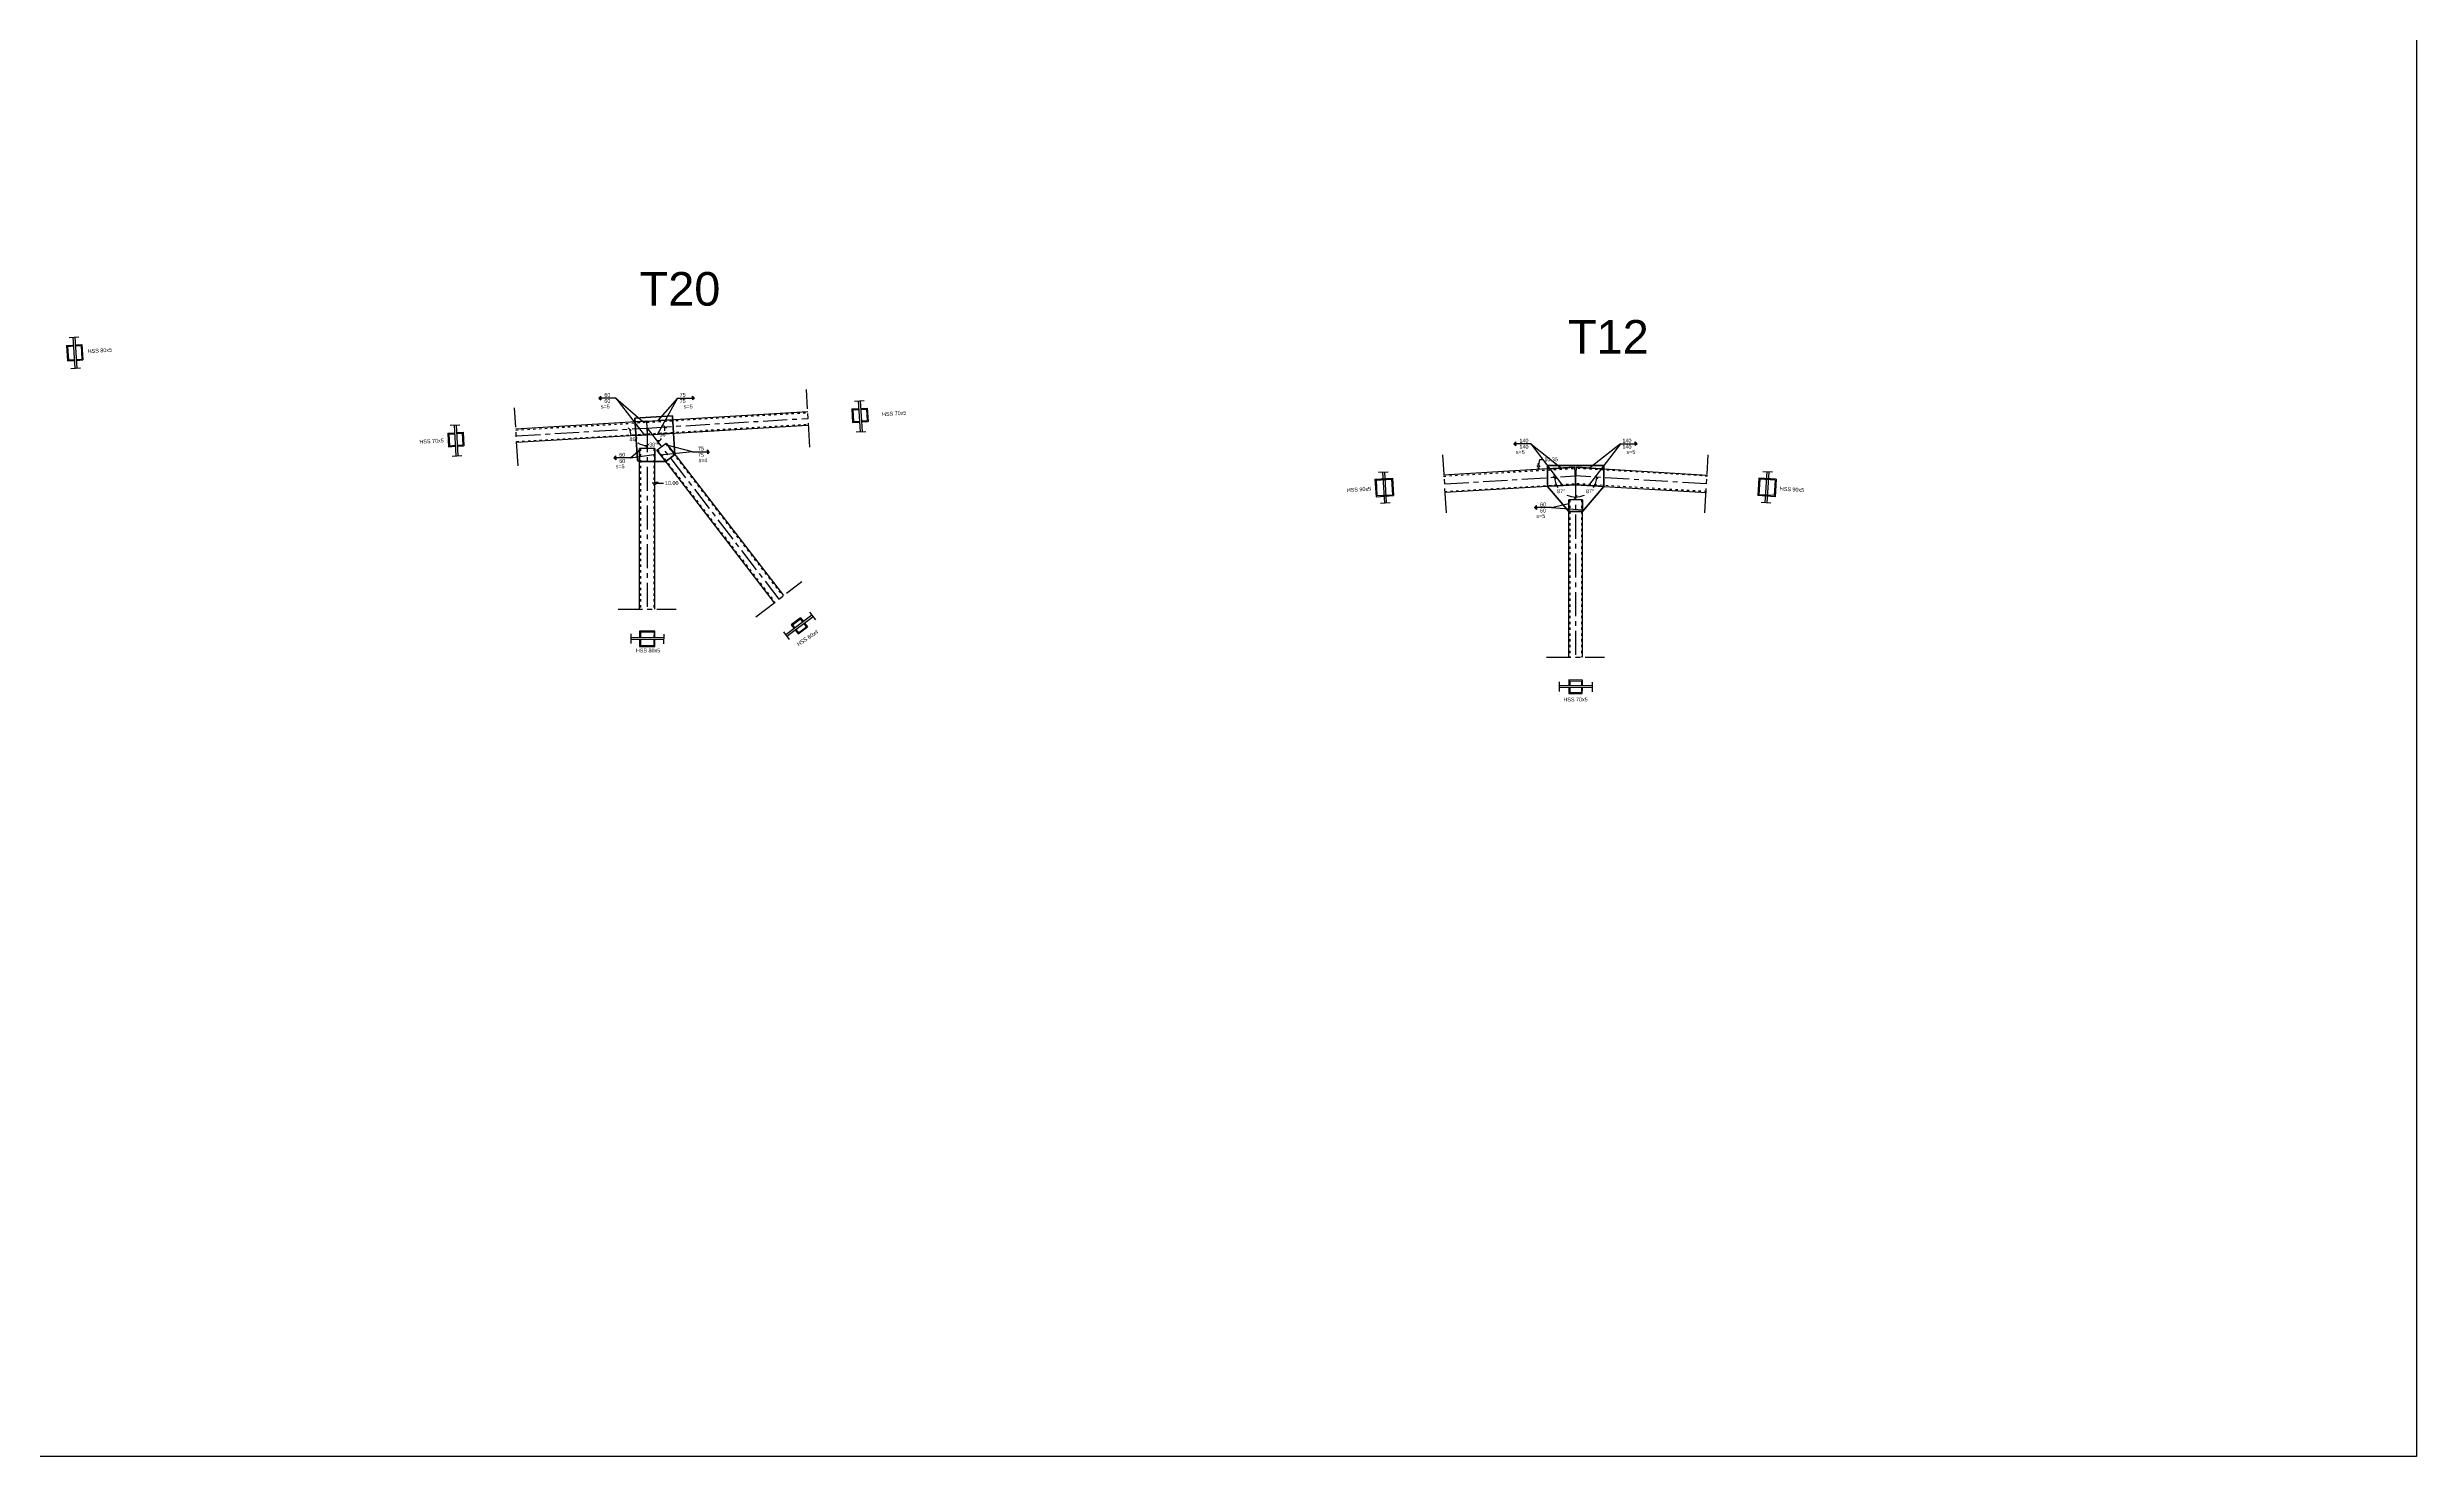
# Model space of a CAD drawing. Header units: inches. Extents: x -15 to 2803056, y 0 to 866270.
# Drawn here: x 871970 to 884218, y 66078 to 73365 of the extents above; entities that cross this region are included whole.
import ezdxf

# ---------------------------------------------------------------- set-up
doc = ezdxf.new("R2010")
doc.units = ezdxf.units.IN
doc.header["$LTSCALE"] = 100
doc.header["$MEASUREMENT"] = 0
doc.linetypes.add('ACAD_ISO03W100', pattern=[30, 12, -18])
doc.linetypes.add('CENTER', pattern=[2, 1.25, -0.25, 0.25, -0.25])
for name, color, linetype in [('connection', 50, 'Continuous'), ('sections', 3, 'Continuous'), ('sections Dimensions', 6, 'Continuous'), ('text', 3, 'Continuous')]:
    doc.layers.add(name, color=color, linetype=linetype)
doc.layers.add('gusset plate', color=1, linetype='Continuous', lineweight=35)
doc.layers.add('weld', color=2, linetype='Continuous', lineweight=35)
doc.styles.get("Standard").update_dxf_attribs({"font": 'arial.ttf'})
doc.dimstyles.new('connections', dxfattribs={"dimtxt": 20, "dimasz": 15, "dimexe": 0.0625, "dimexo": 0.0625, "dimgap": 10, "dimtad": 0, "dimtih": 1, "dimtoh": 1, "dimzin": 0, "dimdsep": 46, "dimtxsty": 'Standard', "dimblk": 'OBLIQUE', "dimcen": 0.09, "dimse1": 1, "dimse2": 1, "dimclrd": 256, "dimclre": 256, "dimclrt": 256, "dimadec": 0, "dimazin": 0, "dimtfac": 1, "dimtofl": 0, "dimtmove": 0, "dimatfit": 3, "dimfxl": 1, "dimtfillclr": 256, "dimtolj": 1, "dimtzin": 0, "dimlwe": -1, "dimarcsym": 0})

# ---------------------------------------------------------------- blocks, each defined once
blk = doc.blocks.new('_Oblique')
at = {"color": 0, "linetype": 'ByBlock', "lineweight": -2}
blk.add_line((-0.5, -0.5), (0.5, 0.5), dxfattribs=at)
blk = doc.blocks.new('*D890')
at = {"layer": 'Defpoints', "color": 0, "linetype": 'CENTER'}
for p in [(875903, 71447), (875071, 71397), (875071, 71397), (875147, 71346), (875752, 70512)]:
    blk.add_point(p, dxfattribs=at)
at = {"layer": 'sections Dimensions', "lineweight": -2, "transparency": 16777216}
for start, end in [(307.5686, 323.6508), (351.2583, 3.4336)]:
    blk.add_arc((875071, 71397), 91.7, start, end, dxfattribs=at)
at = {"layer": 'sections Dimensions', "linetype": 'CENTER', "lineweight": -2, "transparency": 16777216, "xscale": 15, "yscale": 15, "zscale": 15}
for p, rotation in [((875163, 71403), 93.4336303624525), ((875127, 71324), 217.5685920288337)]:
    blk.add_blockref('_Oblique', p, dxfattribs=dict(at, rotation=rotation))
at = {"layer": 'sections Dimensions', "linetype": 'CENTER', "transparency": 16777216, "insert": (875156, 71363), "char_height": 20, "attachment_point": 5}
blk.add_mtext('\\A1;56°', dxfattribs=at)
blk = doc.blocks.new('*D891')
at = {"layer": 'Defpoints', "color": 0, "linetype": 'CENTER'}
for p in [(875071, 71397), (875071, 71397), (875091, 71308), (875071, 70461), (875752, 70512)]:
    blk.add_point(p, dxfattribs=at)
at = {"layer": 'sections Dimensions', "lineweight": -2, "transparency": 16777216}
for start, end in [(260.6113, 270), (307.5686, 316.9573)]:
    blk.add_arc((875071, 71397), 91.6, start, end, dxfattribs=at)
at = {"layer": 'sections Dimensions', "linetype": 'CENTER', "lineweight": -2, "transparency": 16777216, "xscale": 15, "yscale": 15, "zscale": 15}
for p, rotation in [((875071, 71305), 1.039168751049147e-12), ((875127, 71324), 217.5685920288281)]:
    blk.add_blockref('_Oblique', p, dxfattribs=dict(at, rotation=rotation))
at = {"layer": 'sections Dimensions', "linetype": 'CENTER', "transparency": 16777216, "insert": (875102, 71311), "char_height": 20, "attachment_point": 5}
blk.add_mtext('\\A1;38°', dxfattribs=at)
blk = doc.blocks.new('*D888')
at = {"layer": 'Defpoints', "color": 0, "linetype": 'CENTER'}
for p in [(874395, 71351), (875028, 71317), (875071, 71397), (875071, 71397), (875071, 70456)]:
    blk.add_point(p, dxfattribs=at)
at = {"layer": 'sections Dimensions', "lineweight": -2, "transparency": 16777216}
for start, end in [(183.8216, 204.0241), (238.3339, 270)]:
    blk.add_arc((875071, 71397), 91, start, end, dxfattribs=at)
at = {"layer": 'sections Dimensions', "linetype": 'CENTER', "lineweight": -2, "transparency": 16777216, "xscale": 15, "yscale": 15, "zscale": 15}
for p, rotation in [((874981, 71391), 93.82158133251568), ((875071, 71306), 359.9999999999966)]:
    blk.add_blockref('_Oblique', p, dxfattribs=dict(at, rotation=rotation))
at = {"layer": 'sections Dimensions', "linetype": 'CENTER', "transparency": 16777216, "insert": (875001, 71339), "char_height": 20, "attachment_point": 5}
blk.add_mtext('\\A1;86°', dxfattribs=at)
blk = doc.blocks.new('*D889')
at = {"layer": 'Defpoints', "color": 0, "linetype": 'ACAD_ISO03W100'}
for p in [(875111, 71273), (875121, 71283), (875111, 71112)]:
    blk.add_point(p, dxfattribs=at)
at = {"layer": 'sections Dimensions', "lineweight": -2, "transparency": 16777216}
for p, q in [((875111, 71112), (875096, 71112)), ((875121, 71112), (875155, 71112))]:
    blk.add_line(p, q, dxfattribs=at)
at = {"layer": 'sections Dimensions', "linetype": 'ACAD_ISO03W100', "lineweight": -2, "transparency": 16777216, "xscale": 15, "yscale": 15, "zscale": 15}
blk.add_blockref('_Oblique', (875111, 71112), dxfattribs=at)
at = {"layer": 'sections Dimensions', "linetype": 'ACAD_ISO03W100', "lineweight": -2, "transparency": 16777216, "xscale": 15, "yscale": 15, "zscale": 15, "rotation": 180}
blk.add_blockref('_Oblique', (875121, 71112), dxfattribs=at)
at = {"layer": 'sections Dimensions', "linetype": 'ACAD_ISO03W100', "transparency": 16777216, "insert": (875198, 71112), "char_height": 20, "attachment_point": 5}
blk.add_mtext('\\A1;10.00', dxfattribs=at)
blk = doc.blocks.new('*D905')
at = {"layer": 'Defpoints', "color": 0, "linetype": 'CENTER'}
for p in [(879680, 71205), (879726, 71185), (879728, 71195)]:
    blk.add_point(p, dxfattribs=at)
at = {"layer": 'sections Dimensions', "lineweight": -2, "transparency": 16777216}
for p, q in [((879678, 71195), (879675, 71180)), ((879680, 71205), (879686, 71235)), ((879686, 71235), (879701, 71235))]:
    blk.add_line(p, q, dxfattribs=at)
at = {"layer": 'sections Dimensions', "linetype": 'CENTER', "lineweight": -2, "transparency": 16777216, "xscale": 15, "yscale": 15, "zscale": 15}
for p, rotation in [((879678, 71195), 78.49659906149323), ((879680, 71205), 258.4965990614932)]:
    blk.add_blockref('_Oblique', p, dxfattribs=dict(at, rotation=rotation))
at = {"layer": 'sections Dimensions', "linetype": 'CENTER', "transparency": 16777216, "insert": (879744, 71235), "char_height": 20, "attachment_point": 5}
blk.add_mtext('\\A1;10.35', dxfattribs=at)
blk = doc.blocks.new('*D904')
at = {"layer": 'Defpoints', "color": 0, "linetype": 'CENTER'}
for p in [(879194, 71108), (879779, 71091), (879871, 71149), (879871, 71149), (879871, 70213)]:
    blk.add_point(p, dxfattribs=at)
at = {"layer": 'sections Dimensions', "lineweight": -2, "transparency": 16777216}
for start, end in [(183.4336, 212.8326), (245.5925, 270)]:
    blk.add_arc((879871, 71149), 109, start, end, dxfattribs=at)
at = {"layer": 'sections Dimensions', "linetype": 'CENTER', "lineweight": -2, "transparency": 16777216, "xscale": 15, "yscale": 15, "zscale": 15}
for p, rotation in [((879762, 71142), 93.43363036244662), ((879871, 71040), 2.557953848736361e-12)]:
    blk.add_blockref('_Oblique', p, dxfattribs=dict(at, rotation=rotation))
at = {"layer": 'sections Dimensions', "linetype": 'CENTER', "transparency": 16777216, "insert": (879796, 71070), "char_height": 20, "attachment_point": 5}
blk.add_mtext('\\A1;87°', dxfattribs=at)
blk = doc.blocks.new('*D908')
at = {"layer": 'Defpoints', "color": 0, "linetype": 'CENTER'}
for p in [(879871, 71149), (879871, 71149), (879923, 71054), (880548, 71108), (879871, 70213)]:
    blk.add_point(p, dxfattribs=at)
at = {"layer": 'sections Dimensions', "lineweight": -2, "transparency": 16777216}
for start, end in [(270, 294.4075), (327.1674, 356.5664)]:
    blk.add_arc((879871, 71149), 109, start, end, dxfattribs=at)
at = {"layer": 'sections Dimensions', "linetype": 'CENTER', "lineweight": -2, "transparency": 16777216, "xscale": 15, "yscale": 15, "zscale": 15}
for p, rotation in [((879871, 71040), 179.9999999999975), ((879979, 71142), 86.56636963756004)]:
    blk.add_blockref('_Oblique', p, dxfattribs=dict(at, rotation=rotation))
at = {"layer": 'sections Dimensions', "linetype": 'CENTER', "transparency": 16777216, "insert": (879945, 71070), "char_height": 20, "attachment_point": 5}
blk.add_mtext('\\A1;87°', dxfattribs=at)

msp = doc.modelspace()

# ---------------------------------------------------------------- linework, layer by layer
at = {"layer": 'connection'}
msp.add_lwpolyline([(842209.618, 87263.057), (884218.467, 87263.057), (884218.467, 66078.159), (842209.618, 66078.159)], close=True, dxfattribs=at)
at = {"layer": 'gusset plate'}
msp.add_line((875202.482, 71460.021), (875007.702, 71448.334), dxfattribs=at)
at = {"layer": 'gusset plate', "linetype": 'ACAD_ISO03W100'}
for p, q in [((875020.84, 71229.375), (875007.702, 71448.334)), ((875207.872, 71370.182), (875202.482, 71460.021)), ((875214.484, 71259.977), (875207.872, 71370.182)), ((875031.198, 71223.394), (875020.84, 71229.375)), ((875166.927, 71223.394), (875031.198, 71223.394)), ((875214.484, 71259.977), (875166.927, 71223.394)), ((879876.133, 71203.725), (879725.604, 71203.725)), ((879725.604, 71095.178), (879725.604, 71203.725)), ((879876.133, 71203.725), (880015.882, 71203.725)), ((880015.882, 71095.178), (880015.882, 71203.725)), ((879835.743, 70965.079), (879725.604, 71095.178)), ((879905.743, 70965.079), (880015.882, 71095.178)), ((879835.743, 70965.079), (879905.743, 70965.079))]:
    msp.add_line(p, q, dxfattribs=at)
at = {"layer": 'sections'}
for p, q in [((872069.142, 71824.02), (872104.976, 71826.17)), ((872074.432, 71819.328), (872105.275, 71821.179)), ((872102.582, 71866.071), (872112.161, 71706.412)), ((872112.564, 71866.67), (872122.143, 71707.011)), ((872114.958, 71826.769), (872148.998, 71828.811)), ((872115.257, 71821.778), (872144.307, 71823.521)), ((872073.933, 71744.163), (872109.767, 71746.313)), ((872078.625, 71749.454), (872109.468, 71751.304)), ((872119.45, 71751.903), (872148.499, 71753.646)), ((872119.749, 71746.912), (872153.79, 71748.955)), ((876162.292, 71537.618), (876171.872, 71377.959)), ((876172.275, 71538.217), (876181.854, 71378.558)), ((874073.115, 71412.268), (874082.694, 71252.609)), ((874083.097, 71412.867), (874092.676, 71253.208)), ((875068.803, 71431.964), (874392.206, 71391.368)), ((875068.803, 71431.964), (875900.863, 71481.888)), ((875073.295, 71362.108), (875900.522, 71411.741)), ((876128.853, 71495.567), (876164.687, 71497.717)), ((876133.045, 71425.693), (876168.879, 71427.843)), ((876134.143, 71490.875), (876164.986, 71492.726)), ((876137.737, 71430.983), (876168.58, 71432.834)), ((876174.669, 71498.316), (876208.709, 71500.358)), ((876174.968, 71493.325), (876204.017, 71495.068)), ((876178.562, 71433.433), (876207.611, 71435.176)), ((876178.861, 71428.442), (876212.901, 71430.484)), ((874039.675, 71370.216), (874075.509, 71372.366)), ((874043.867, 71300.342), (874079.701, 71302.492)), ((874044.965, 71365.525), (874075.808, 71367.375)), ((874048.559, 71305.633), (874079.402, 71307.483)), ((874085.491, 71372.965), (874119.531, 71375.008)), ((874085.79, 71367.974), (874114.84, 71369.717)), ((874089.384, 71308.082), (874118.433, 71309.825)), ((874089.683, 71303.091), (874123.724, 71305.133)), ((875073.295, 71362.108), (874395.969, 71321.468)), ((875111.198, 71291.321), (875031.198, 71291.321)), ((875121.198, 71282.841), (875168.756, 71319.424)), ((875168.756, 71319.424), (875775.699, 70530.398)), ((875031.198, 70460.672), (875031.198, 71273.2)), ((875111.198, 70460.672), (875111.198, 71273.2)), ((875121.198, 71282.841), (875728.142, 70493.815)), ((878872.36, 71169.181), (878881.939, 71009.522)), ((878882.342, 71169.78), (878891.921, 71010.121)), ((879865.352, 71193.725), (879188.456, 71153.111)), ((879876.133, 71193.725), (880553.029, 71153.111)), ((880859.144, 71169.78), (880849.564, 71010.121)), ((880869.126, 71169.181), (880859.546, 71009.522)), ((878833.629, 71131.822), (878923.468, 71137.212)), ((878838.92, 71127.13), (878918.776, 71131.921)), ((878839.019, 71041.983), (878928.858, 71047.374)), ((878843.711, 71047.274), (878923.567, 71052.065)), ((879870.743, 71103.887), (879193.847, 71063.273)), ((879870.743, 71103.887), (880547.639, 71063.273)), ((880902.466, 71041.983), (880812.628, 71047.374)), ((880897.774, 71047.274), (880817.918, 71052.065)), ((880907.856, 71131.822), (880818.018, 71137.212)), ((880902.566, 71127.13), (880822.709, 71131.921)), ((879835.743, 70212.595), (879835.743, 71025.079)), ((879905.743, 71025.079), (879835.743, 71025.079)), ((879905.743, 70212.595), (879905.743, 71025.079)), ((875922.852, 70429.3), (875787.247, 70326.777)), ((875156.195, 70311.294), (874986.201, 70312.712)), ((875031.492, 70347.335), (875031.2, 70312.337)), ((875111.375, 70346.669), (875031.492, 70347.335)), ((875036.45, 70342.294), (875036.199, 70312.22)), ((875036.45, 70342.294), (875106.447, 70341.71)), ((875106.447, 70341.71), (875106.198, 70311.786)), ((875111.198, 70311.753), (875111.375, 70346.669)), ((875928.883, 70421.323), (875793.277, 70318.8)), ((875797.063, 70366.333), (875797.067, 70366.328)), ((875863.903, 70416.072), (875816.042, 70379.888)), ((875816.042, 70379.888), (875831.144, 70359.913)), ((875821.645, 70379.11), (875863.119, 70410.465)), ((875821.645, 70379.11), (875834.326, 70362.337)), ((875837.175, 70351.936), (875852.227, 70332.027)), ((875839.142, 70396.871), (875839.21, 70396.777)), ((875840.357, 70354.36), (875853.005, 70337.63)), ((875852.227, 70332.027), (875900.087, 70368.212)), ((875853.005, 70337.63), (875894.479, 70368.986)), ((875156.112, 70301.295), (874986.118, 70302.712)), ((875031.116, 70302.254), (875030.891, 70267.338)), ((875030.891, 70267.338), (875110.898, 70266.671)), ((875036.116, 70302.22), (875035.866, 70272.297)), ((875035.866, 70272.297), (875105.863, 70271.713)), ((875106.114, 70301.787), (875105.863, 70271.713)), ((875110.898, 70266.671), (875111.114, 70301.753)), ((879955.74, 70063.217), (879785.746, 70064.635)), ((879835.994, 70094.217), (879835.744, 70064.176)), ((879905.992, 70093.633), (879835.994, 70094.217)), ((879840.952, 70089.175), (879840.744, 70064.143)), ((879840.952, 70089.175), (879900.95, 70088.675)), ((879900.95, 70088.675), (879900.742, 70063.709)), ((879905.742, 70063.676), (879905.992, 70093.633)), ((879955.656, 70053.217), (879785.662, 70054.635)), ((879835.66, 70054.177), (879835.411, 70024.219)), ((879835.411, 70024.219), (879905.408, 70023.636)), ((879840.66, 70054.143), (879840.452, 70029.178)), ((879840.452, 70029.178), (879900.45, 70028.677)), ((879900.658, 70053.709), (879900.45, 70028.677)), ((879905.408, 70023.636), (879905.658, 70053.676))]:
    msp.add_line(p, q, dxfattribs=at)
at = {"layer": 'sections', "linetype": 'CENTER'}
for p, q in [((872069.142, 71824.02), (872073.933, 71744.163)), ((872074.432, 71819.328), (872078.625, 71749.454)), ((872082.618, 71864.873), (872132.528, 71867.868)), ((872144.307, 71823.521), (872148.499, 71753.646)), ((872148.998, 71828.811), (872153.79, 71748.955)), ((872092.197, 71705.214), (872142.107, 71708.209)), ((875912.243, 71297.238), (875894.275, 71596.699)), ((876142.328, 71536.42), (876192.239, 71539.415)), ((874053.151, 71411.07), (874103.061, 71414.065)), ((874403.586, 71201.709), (874385.618, 71501.171)), ((875071.198, 71397.045), (875903.259, 71446.968)), ((876128.853, 71495.567), (876133.045, 71425.693)), ((876134.143, 71490.875), (876137.737, 71430.983)), ((876204.017, 71495.068), (876207.611, 71435.176)), ((876208.709, 71500.358), (876212.901, 71430.484)), ((874039.675, 71370.216), (874043.867, 71300.342)), ((874044.965, 71365.525), (874048.559, 71305.633)), ((874114.84, 71369.717), (874118.433, 71309.825)), ((874119.531, 71375.008), (874123.724, 71305.133)), ((874394.302, 71356.431), (875071.198, 71397.045)), ((875071.198, 71397.045), (875071.198, 70460.672)), ((875071.198, 71397.045), (875751.92, 70512.106)), ((876151.908, 71376.761), (876201.818, 71379.756)), ((874062.73, 71251.411), (874112.64, 71254.406)), ((878852.395, 71167.984), (878902.306, 71170.978)), ((879202.831, 70958.623), (879184.863, 71258.085)), ((880538.655, 70958.623), (880556.623, 71258.085)), ((880889.09, 71167.984), (880839.18, 71170.978)), ((878833.629, 71131.822), (878839.019, 71041.983)), ((878838.92, 71127.13), (878843.711, 71047.274)), ((878918.776, 71131.921), (878923.567, 71052.065)), ((878923.468, 71137.212), (878928.858, 71047.374)), ((879193.847, 71108.354), (879870.743, 71148.968)), ((879870.743, 71148.968), (879870.743, 70212.595)), ((880547.639, 71108.354), (879870.743, 71148.968)), ((880818.018, 71137.212), (880812.628, 71047.374)), ((880822.709, 71131.921), (880817.918, 71052.065)), ((880902.566, 71127.13), (880897.774, 71047.274)), ((880907.856, 71131.822), (880902.466, 71041.983)), ((878861.975, 71008.325), (878911.885, 71011.319)), ((880879.511, 71008.325), (880829.6, 71011.319)), ((875633.027, 70420.65), (875870.814, 70603.563)), ((874921.198, 70460.672), (875221.198, 70460.672)), ((875910.808, 70445.231), (875940.928, 70405.392)), ((874986.368, 70332.683), (874985.951, 70282.741)), ((875156.362, 70331.266), (875155.945, 70281.323)), ((875775.202, 70342.708), (875805.322, 70302.868)), ((879720.743, 70212.595), (880020.743, 70212.595)), ((879785.912, 70084.606), (879785.496, 70034.664)), ((879955.906, 70083.188), (879955.49, 70033.246))]:
    msp.add_line(p, q, dxfattribs=at)
at = {"layer": 'sections', "linetype": 'ACAD_ISO03W100', "ltscale": 0.01}
for p, q in [((874392.206, 71386.368), (875069.102, 71426.973)), ((875069.14, 71426.975), (875895.929, 71476.584)), ((875072.995, 71367.099), (875900.214, 71416.734)), ((874395.37, 71326.45), (875072.995, 71367.099)), ((875036.198, 71291.321), (875036.198, 70460.672)), ((875106.198, 71291.321), (875106.198, 70460.672)), ((875124.369, 71285.28), (875731.312, 70496.254)), ((875167.145, 71314.958), (875772.529, 70527.959)), ((879188.456, 71148.111), (879865.652, 71188.734)), ((880553.029, 71148.111), (879875.834, 71188.734)), ((879193.248, 71068.255), (879870.443, 71108.878)), ((880548.238, 71068.255), (879871.042, 71108.878)), ((879840.743, 71025.079), (879840.743, 70212.595)), ((879900.743, 71025.079), (879900.743, 70212.595))]:
    msp.add_line(p, q, dxfattribs=at)
at = {"layer": 'sections', "linetype": 'ACAD_ISO03W100'}
for p, q in [((875073.295, 71362.108), (875069.102, 71431.982)), ((879865.352, 71193.725), (879870.743, 71103.887)), ((879870.743, 71103.887), (879876.133, 71193.725)), ((875875.784, 70393.714), (875863.119, 70410.465)), ((875863.903, 70416.072), (875878.98, 70396.131)), ((875894.479, 70368.986), (875881.815, 70385.737)), ((875885.011, 70388.154), (875900.087, 70368.212))]:
    msp.add_line(p, q, dxfattribs=at)
at = {"layer": 'sections Dimensions'}
for p, q in [((874821.267, 71552.074), (874831.267, 71562.074)), ((874908.694, 71552.074), (874821.267, 71552.074)), ((874821.267, 71552.074), (874831.267, 71542.074)), ((874831.267, 71552.074), (874831.267, 71562.074)), ((874831.267, 71552.074), (874831.267, 71542.074)), ((874908.694, 71552.074), (875049.408, 71430.8)), ((874908.694, 71552.074), (875056.161, 71361.08)), ((875228.312, 71552.074), (875124.946, 71365.207)), ((875228.312, 71552.074), (875126.581, 71435.431)), ((875228.312, 71552.074), (875315.739, 71552.074)), ((875315.739, 71552.074), (875305.739, 71562.074)), ((875305.739, 71552.074), (875305.739, 71562.074)), ((875315.739, 71552.074), (875305.739, 71542.074)), ((875305.739, 71552.074), (875305.739, 71542.074)), ((879552.027, 71315.913), (879562.027, 71325.913)), ((879639.455, 71315.913), (879552.027, 71315.913)), ((879552.027, 71315.913), (879562.027, 71305.913)), ((879562.027, 71315.913), (879562.027, 71325.913)), ((879562.027, 71315.913), (879562.027, 71305.913)), ((879639.455, 71315.913), (879798.173, 71189.694)), ((879639.455, 71315.913), (879803.564, 71099.856)), ((880102.031, 71315.913), (879937.922, 71099.856)), ((880102.031, 71315.913), (879943.312, 71189.694)), ((880102.031, 71315.913), (880189.458, 71315.913)), ((880189.458, 71315.913), (880179.458, 71325.913)), ((880179.458, 71315.913), (880179.458, 71325.913)), ((880189.458, 71315.913), (880179.458, 71305.913)), ((880179.458, 71315.913), (880179.458, 71305.913)), ((874898.188, 71242.457), (874908.188, 71252.457)), ((874985.615, 71242.457), (874898.188, 71242.457)), ((874898.188, 71242.457), (874908.188, 71232.457)), ((874908.188, 71242.457), (874908.188, 71252.457)), ((874908.188, 71242.457), (874908.188, 71232.457)), ((875304.931, 71274.053), (875392.358, 71274.053)), ((875392.358, 71274.053), (875382.358, 71284.053)), ((875382.358, 71274.053), (875382.358, 71284.053)), ((875392.358, 71274.053), (875382.358, 71264.053)), ((875382.358, 71274.053), (875382.358, 71264.053)), ((879657.884, 70985.749), (879667.884, 70995.749)), ((879745.311, 70985.749), (879657.884, 70985.749)), ((879657.884, 70985.749), (879667.884, 70975.749)), ((879667.884, 70985.749), (879667.884, 70995.749)), ((879667.884, 70985.749), (879667.884, 70975.749)), ((879745.311, 70985.749), (879835.743, 71006.78)), ((879745.311, 70985.749), (879905.743, 70973.921))]:
    msp.add_line(p, q, dxfattribs=at)
at = {"layer": 'sections Dimensions', "linetype": 'ACAD_ISO03W100'}
for p, q in [((874985.615, 71242.457), (875036.198, 71287.782)), ((875304.931, 71274.053), (875173.401, 71308.692)), ((874985.615, 71242.457), (875106.198, 71259.383)), ((875304.931, 71274.053), (875137.478, 71256.262))]:
    msp.add_line(p, q, dxfattribs=at)
at = {"layer": 'weld', "linetype": 'ACAD_ISO03W100'}
for p, q in [((875068.792, 71431.963), (875008.896, 71428.433)), ((875128.809, 71435.643), (875203.679, 71440.057)), ((875072.985, 71362.089), (875013.092, 71358.495)), ((875133.002, 71365.769), (875207.872, 71370.182)), ((875168.756, 71319.424), (875214.484, 71259.977)), ((875121.198, 71282.841), (875166.927, 71223.394))]:
    msp.add_line(p, q, dxfattribs=at)
at = {"layer": 'weld', "linetype": 'CENTER'}
for p, q in [((875031.198, 71291.321), (875031.198, 71231.321)), ((875111.198, 71291.321), (875111.198, 71231.321)), ((879865.352, 71193.725), (879725.604, 71185.34)), ((879876.133, 71193.725), (880015.882, 71185.34)), ((879870.743, 71103.887), (879730.994, 71095.502)), ((879870.743, 71103.887), (880010.491, 71095.502)), ((879835.743, 71025.079), (879835.743, 70965.079)), ((879905.743, 71025.079), (879905.743, 70965.079))]:
    msp.add_line(p, q, dxfattribs=at)

# ---------------------------------------------------------------- texts
at = {"layer": 'sections Dimensions', "linetype": 'ACAD_ISO03W100'}
for s, rotation, p in [('HSS 80x5', 3.4336304, (872179.451, 71783.894)), ('HSS 70x5', 3.4336304, (876285.882, 71458.175)), ('HSS 70x5', 3.4336304, (873894.301, 71315.618)), ('HSS 90x5', 3.4336304, (878688.678, 71065.658)), ('HSS 90x5', 356.5663696, (880926.118, 71073.26)), ('HSS 60x4', 33.7615766, (875853.642, 70268.493))]:
    msp.add_text(s, height=20, rotation=rotation, dxfattribs=at).set_placement(p)
for s, p in [('60', (874849.597, 71558.146)), ('60', (874849.597, 71526.261)), ('75 ', (875238.869, 71558.146)), ('75 ', (875238.869, 71526.261)), ('s=5', (874831.174, 71498.428)), ('s=5', (875260.267, 71498.428)), ('75', (875333.237, 71280.126)), ('140', (879580.357, 71321.985)), ('140', (879580.357, 71290.099)), ('140', (880112.806, 71321.985)), ('140', (880112.806, 71290.099)), ('s=5', (874908.094, 71188.811)), ('60', (874926.518, 71248.529)), ('60', (874926.518, 71216.643)), ('75', (875333.237, 71248.24)), ('s=4', (875336.886, 71220.408)), ('s=5', (879561.934, 71262.267)), ('s=5', (880133.986, 71262.267)), ('s=5', (879667.791, 70932.103)), ('60', (879686.214, 70991.821)), ('60', (879686.214, 70959.936)), ('HSS 80x5', (875012.738, 70236.526)), ('HSS 70x5', (879807.591, 69983.158))]:
    msp.add_text(s, height=20, dxfattribs=at).set_placement(p)
at = {"layer": 'text'}
for s, p in [('T20', (875031.538, 72029.736)), ('T12', (879831.083, 71781.659))]:
    msp.add_text(s, height=173.6094, dxfattribs=at).set_placement(p)

# ---------------------------------------------------------------- dimensions: what is measured, and where the dimension line sits
at = {"layer": 'sections Dimensions', "linetype": 'CENTER'}
for base, line1, line2, picture, middle in [((875147.407, 71346.009), ((875071.198, 71397.045), (875903.259, 71446.968)), ((875071.198, 71397.045), (875751.92, 70512.106)), '*D890', (875156.322, 71362.894)), ((875027.741, 71316.818), ((874394.602, 71351.44), (875071.498, 71396.655)), ((875071.498, 71396.655), (875071.498, 70455.681)), '*D888', (875000.73, 71339.379)), ((875091.069, 71307.583), ((875071.198, 71397.045), (875071.198, 70460.672)), ((875071.198, 71397.045), (875751.92, 70512.106)), '*D891', (875102.184, 71310.8))]:
    dim = msp.add_angular_dim_2l(base=base, line1=line1, line2=line2, dimstyle='connections', dxfattribs=at)
    dim.commit()
    dim.dimension.update_dxf_attribs({"geometry": picture, "text_midpoint": middle, "dimtype": 162})
at = {"layer": 'sections Dimensions', "linetype": 'ACAD_ISO03W100'}
dim = msp.add_linear_dim(base=(875111.198, 71111.991), p1=(875121.198, 71282.841), p2=(875111.198, 71273.2), dimstyle='connections', dxfattribs=at)
dim.commit()
dim.dimension.update_dxf_attribs({"geometry": '*D889', "text_midpoint": (875197.827, 71111.991), "dimtype": 160})
at = {"layer": 'sections Dimensions', "linetype": 'CENTER'}
dim = msp.add_aligned_dim(p1=(879725.604, 71185.34), p2=(879727.668, 71195.482), distance=48.91, dimstyle='connections', dxfattribs=at)
dim.commit()
dim.dimension.update_dxf_attribs({"geometry": '*D905', "text_midpoint": (879743.601, 71234.633)})
for base, line1, picture, middle in [((879778.778, 71090.854), ((879193.847, 71108.354), (879870.743, 71148.968)), '*D904', (879796.157, 71069.773)), ((879923.244, 71053.687), ((880547.639, 71108.354), (879870.743, 71148.968)), '*D908', (879945.328, 71069.773))]:
    dim = msp.add_angular_dim_2l(base=base, line1=line1, line2=((879870.743, 71148.968), (879870.743, 70212.595)), dimstyle='connections', dxfattribs=at)
    dim.commit()
    dim.dimension.update_dxf_attribs({"geometry": picture, "text_midpoint": middle})

doc.saveas('drawing.dxf')
